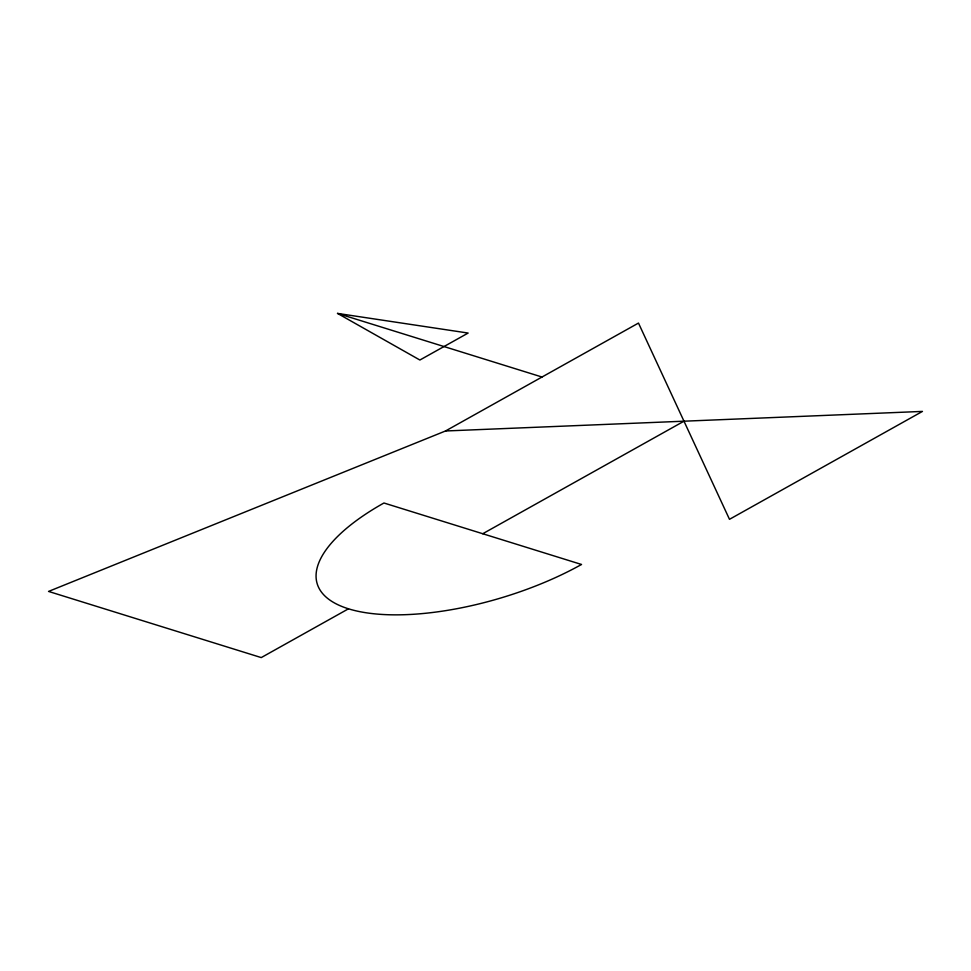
<?xml version="1.0" encoding="UTF-8"?>
<svg xmlns="http://www.w3.org/2000/svg" width="971" height="971" viewBox="0 0 971 971"><rect width="100%" height="100%" fill="white"/><g stroke="black" fill="none" stroke-linecap="round" stroke-linejoin="round"><path stroke-width="1.46" d="M445.519 430.978L638.481 323.076L729.488 519.315L922.45 411.413L445.519 430.978L48.55 591.424L261.248 657.585L348.48 608.805A172.947 66.744 -16.8 0 0 581.52 564.467L383.946 503.002A172.947 66.744 -16.8 0 0 348.48 608.805M482.733 533.734L683.985 421.196M337.52 313.415L468.131 333.053L419.885 360.023L337.52 313.415L542 377.027"/></g></svg>
